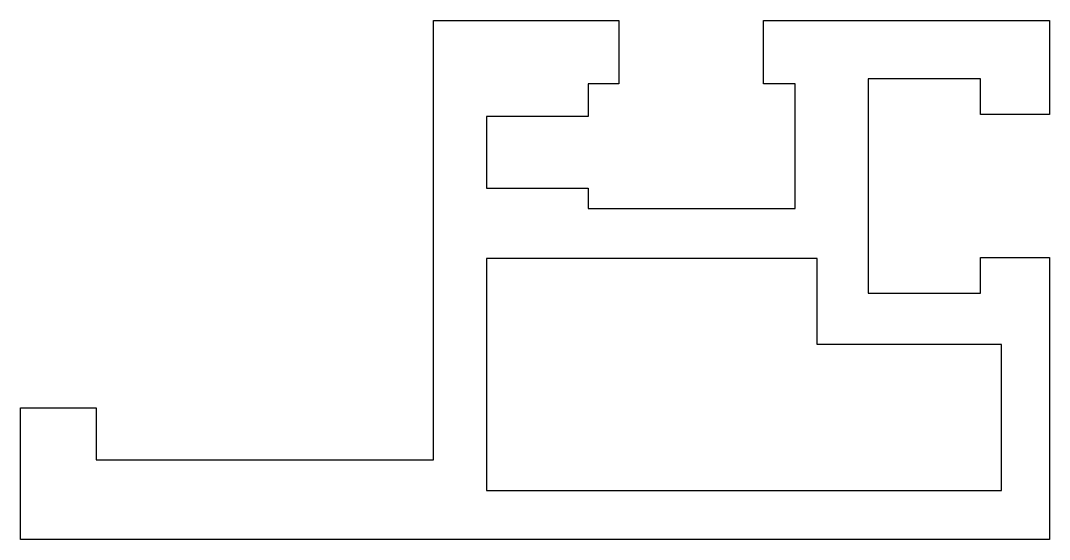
# Model space of a CAD drawing. Extents: x 94 to 195, y 191 to 242.
import ezdxf

# ---------------------------------------------------------------- set-up
doc = ezdxf.new("R2010")
doc.units = 0
doc.layers.add('ANA', color=220, linetype='CONTINUOUS')

msp = doc.modelspace()

# ---------------------------------------------------------------- linework, layer by layer
at = {"layer": 'ANA', "color": 0}
for points in [[(195, 232.52), (188.25, 232.52), (188.25, 236.02), (177.25, 236.02), (177.25, 215.02), (188.25, 215.02), (188.25, 218.52), (195, 218.52), (195, 190.92), (94.3, 190.92), (94.3, 203.82), (101.7, 203.82), (101.7, 198.72), (134.7, 198.72), (134.7, 241.72), (152.85, 241.72), (152.85, 235.52), (149.85, 235.52), (149.85, 232.32), (139.9, 232.32), (139.9, 225.32), (149.85, 225.32), (149.85, 223.32), (170.1, 223.32), (170.1, 235.52), (167, 235.52), (167, 241.72), (195, 241.72)], [(172.25, 218.42), (139.9, 218.42), (139.9, 195.72), (190.3, 195.72), (190.3, 210.02), (172.25, 210.02)]]:
    msp.add_lwpolyline(points, close=True, dxfattribs=at)

doc.saveas('drawing.dxf')
